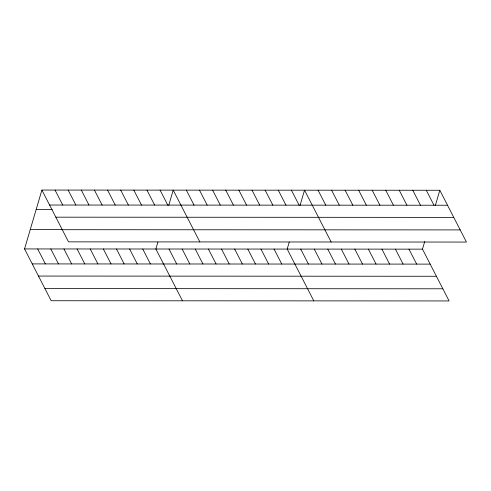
<?xml version="1.0" encoding="UTF-8"?>
<svg xmlns="http://www.w3.org/2000/svg" width="491" height="491" viewBox="0 0 491 491"><rect width="100%" height="100%" fill="white"/><g stroke="black" fill="none" stroke-linecap="round" stroke-linejoin="round"><path stroke-width="0.74" d="M424.733 241.511L422.481 249.146L449.105 300.946L51.174 300.738L24.55 248.937L41.895 190.054L439.826 190.263L466.45 242.063L68.519 241.854L41.895 190.054M157.912 242.063L155.868 249.005L182.492 300.805M168.714 205.391L173.213 190.121L199.837 241.922M289.23 242.137L287.186 249.072L313.804 300.873M300.032 205.459L304.53 190.189L331.155 241.995M435.333 205.533L439.826 190.263M49.591 205.023L447.522 205.232M36.174 209.485L52.224 209.491M55.833 217.175L453.77 217.384M30.276 229.506L62.375 229.524M62.271 229.702L460.202 229.911M24.55 248.937L422.481 249.146M32.24 263.906L430.171 264.115M38.488 276.059L436.419 276.267M44.927 288.585L442.857 288.794M426.298 190.256L433.989 205.226M412.771 190.25L420.462 205.22M399.238 190.244L406.929 205.207M385.711 190.232L393.401 205.201M408.954 249.14L416.644 264.103M372.178 190.226L379.874 205.195M395.421 249.133L403.117 264.097M358.651 190.22L366.341 205.189M381.894 249.121L389.584 264.09M345.118 190.213L352.814 205.183M368.36 249.115L376.057 264.084M331.591 190.207L339.281 205.177M354.833 249.109L362.524 264.078M318.064 190.201L325.754 205.164M341.306 249.103L348.997 264.072M327.773 249.097L335.463 264.066M291.402 190.183L299.093 205.152M314.246 249.09L321.936 264.054M278.268 190.177L285.958 205.146M300.713 249.078L308.409 264.048M265.134 190.17L272.83 205.14M252.006 190.164L259.696 205.134M274.052 249.066L281.748 264.035M238.871 190.158L246.568 205.128M260.924 249.06L268.614 264.029M225.743 190.152L233.434 205.121M247.789 249.054L255.48 264.023M212.609 190.146L220.299 205.109M234.655 249.047L242.351 264.017M199.475 190.14L207.171 205.103M221.527 249.041L229.217 264.005M186.347 190.127L194.037 205.097M208.393 249.035L216.089 263.998M195.265 249.023L202.955 263.992M160.084 190.115L167.775 205.085M182.13 249.017L189.821 263.986M146.95 190.109L154.64 205.078M169.002 249.011L176.692 263.98M133.816 190.103L141.512 205.072M120.688 190.097L128.378 205.066M142.734 248.998L150.43 263.968M107.554 190.091L115.25 205.054M129.606 248.992L137.296 263.962M94.425 190.085L102.116 205.048M116.471 248.986L124.168 263.949M81.291 190.072L88.981 205.042M103.343 248.98L111.034 263.943M68.157 190.066L75.853 205.035M90.209 248.968L97.899 263.937M55.029 190.06L62.719 205.029M77.075 248.962L84.771 263.931M63.947 248.955L71.637 263.925M50.812 248.949L58.509 263.919M37.684 248.943L45.375 263.913"/></g></svg>
